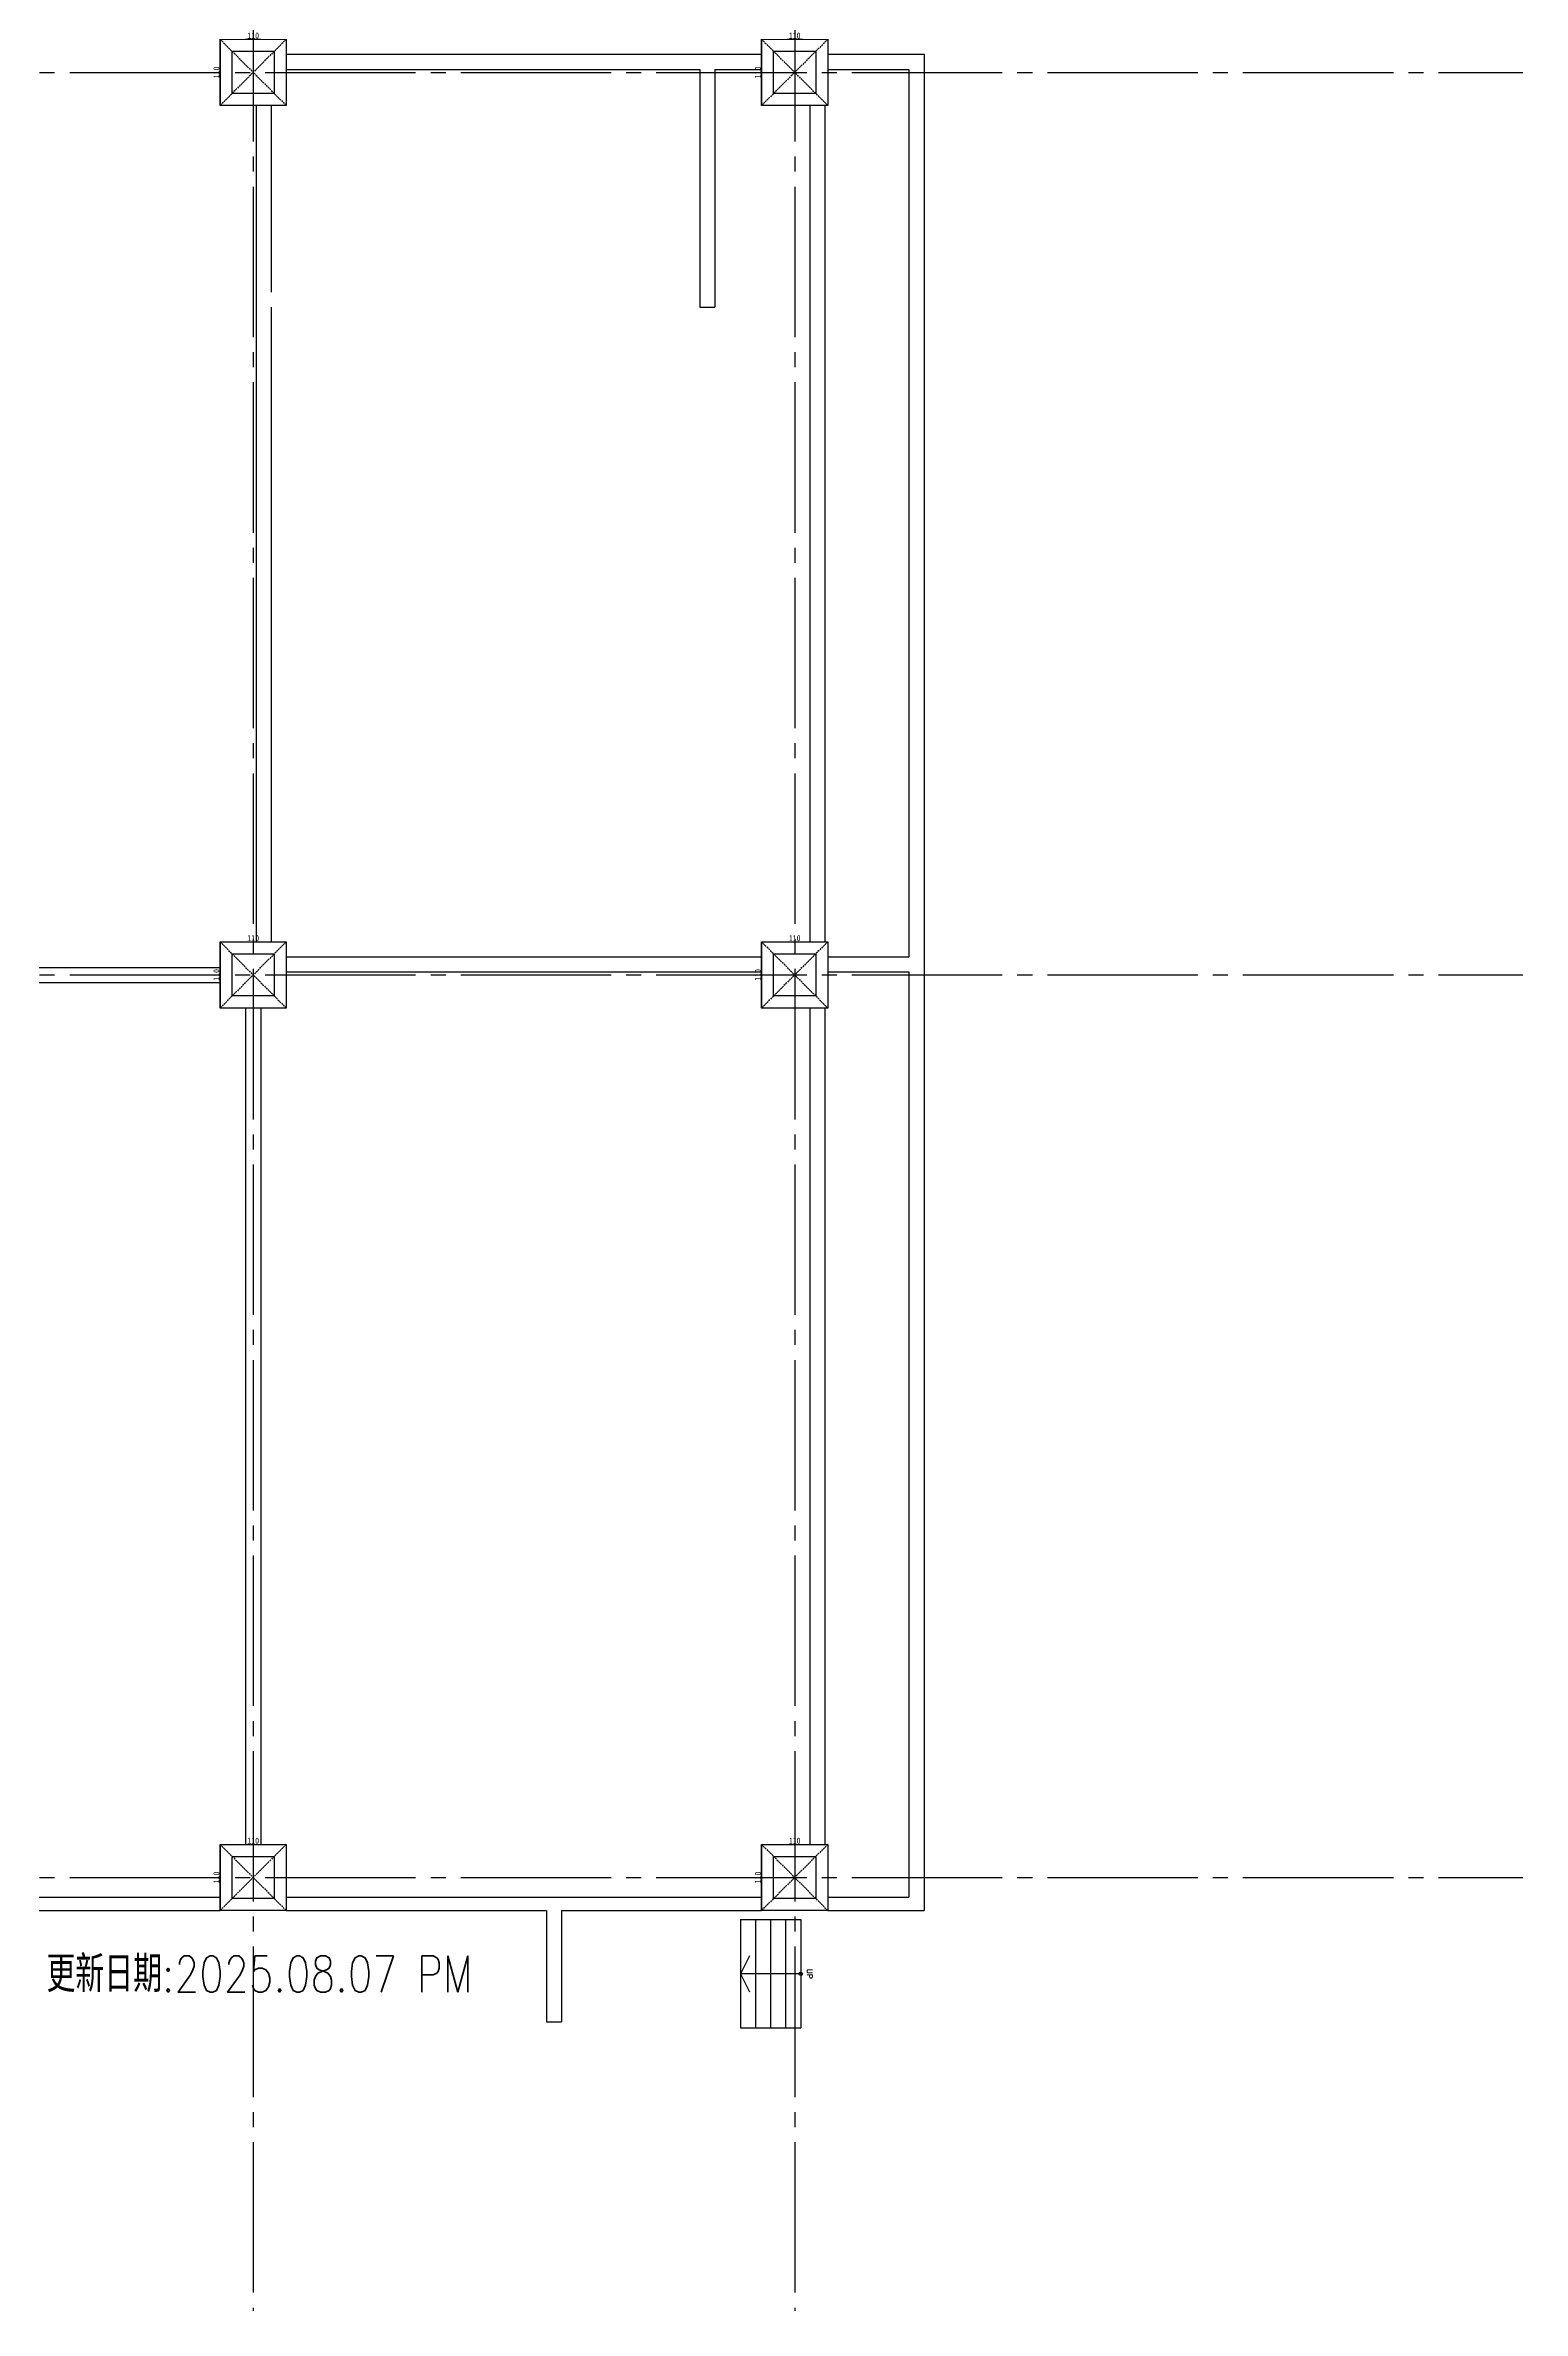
# Model space of a CAD drawing. Header units: millimetres. Extents: x -960 to 39633, y -720 to 12125.
# Drawn here: x 24914 to 27370, y -720 to 3045 of the extents above; entities that cross this region are included whole.
import ezdxf
from ezdxf.enums import TextEntityAlignment as Align

# ---------------------------------------------------------------- set-up
doc = ezdxf.new("R2010")
doc.units = ezdxf.units.MM
doc.header["$LTSCALE"] = 100
doc.linetypes.add('X-S-FAB-L05$0$COL-CEN-LIN', pattern=[3.25, 2.5, -0.25, 0.25, -0.25])
doc.linetypes.add('X-S-FAB-L05$0$HIDDEN', pattern=[0.4, 0.3, -0.1])
for name, color, linetype in [('0-xref', 7, 'Continuous'), ('X-S-FAB-L05$0$0-arr', 8, 'Continuous'), ('X-S-FAB-L05$0$12', 8, 'Continuous'), ('X-S-FAB-L05$0$BEAM', 8, 'Continuous'), ('X-S-FAB-L05$0$BLOCK', 8, 'Continuous'), ('X-S-FAB-L05$0$CCL', 8, 'X-S-FAB-L05$0$COL-CEN-LIN'), ('X-S-FAB-L05$0$COL', 8, 'Continuous'), ('X-S-FAB-L05$0$COL-S', 8, 'Continuous'), ('X-S-FAB-L05$0$ST', 8, 'Continuous'), ('X-S-FAB-L05$0$TXT', 8, 'Continuous'), ('X-S-FAB-L05$0$WALL-RC', 8, 'Continuous')]:
    doc.layers.add(name, color=color, linetype=linetype)
doc.styles.add('X-S-FAB-L05$0$CHINA', font='simplex.shx', dxfattribs={"width": 0.75, "bigfont": 'chineset.shx'})
doc.styles.add('X-S-FAB-L05$0$DIM', font='', dxfattribs={"width": 0.8})
doc.styles.get('X-S-FAB-L05$0$DIM').set_extended_font_data('MingLiU')
doc.dimstyles.new('X-S-FAB-L05$0$JJP_005_defpoint', dxfattribs={"dimtxt": 20, "dimasz": 0.5, "dimexe": 0.5, "dimexo": 0.5, "dimgap": 0.5, "dimtad": 1, "dimdsep": 46, "dimtxsty": 'X-S-FAB-L05$0$DIM', "dimblk": 'X-S-FAB-L05$0$_None', "dimcen": 10, "dimclrd": 256, "dimclre": 256, "dimclrt": 256, "dimadec": 0, "dimazin": 0, "dimtfac": 1, "dimtix": 1, "dimtmove": 2, "dimatfit": 3, "dimldrblk": 'X-S-FAB-L05$0$_None', "dimfxl": 0.5, "dimtolj": 1, "dimtzin": 0, "dimarcsym": 0})

# ---------------------------------------------------------------- blocks, each defined once
blk = doc.blocks.new('*D173')
at = {"layer": 'DefPoints', "lineweight": -2, "transparency": 16777216}
blk.add_line((0, 0), (110, 0), dxfattribs=at)
at = {"layer": 'DefPoints', "color": 0, "transparency": 16777216}
for p in [(0, 0), (110, 0), (110, 0)]:
    blk.add_point(p, dxfattribs=at)
at = {"layer": 'DefPoints', "transparency": 16777216, "insert": (55, 6.1), "char_height": 10, "attachment_point": 5, "style": 'X-S-FAB-L05$0$DIM'}
blk.add_mtext('\\A1;110', dxfattribs=at)
blk = doc.blocks.new('X-S-FAB-L05$0$_None')
blk = doc.blocks.new('*D174')
at = {"layer": 'DefPoints', "lineweight": -2, "transparency": 16777216}
blk.add_line((0, 0), (0, -110), dxfattribs=at)
at = {"layer": 'DefPoints', "color": 0, "transparency": 16777216}
for p in [(0, 0), (0, -110), (0, -110)]:
    blk.add_point(p, dxfattribs=at)
at = {"layer": 'DefPoints', "transparency": 16777216, "insert": (-6.1, -55), "char_height": 10, "attachment_point": 5, "rotation": 90, "style": 'X-S-FAB-L05$0$DIM'}
blk.add_mtext('\\A1;110', dxfattribs=at)
blk = doc.blocks.new('*U58')
at = {"layer": 'DefPoints', "linetype": 'X-S-FAB-L05$0$HIDDEN', "ltscale": 0.1}
for p, q in [((110, 0), (0, -110)), ((0, 0), (110, -110))]:
    blk.add_line(p, q, dxfattribs=at)
at = {"layer": 'X-S-FAB-L05$0$COL', "ltscale": 0.1}
blk.add_lwpolyline([(0, 0), (110, 0), (110, -110), (0, -110)], close=True, dxfattribs=at)
at = {"layer": 'DefPoints'}
dim = blk.add_linear_dim(base=(0, -110), p1=(0, 0), p2=(0, -110), angle=90, dimstyle='X-S-FAB-L05$0$JJP_005_defpoint', override={"dimtxt": 10}, dxfattribs=at)
dim.commit()
dim.dimension.update_dxf_attribs({"geometry": '*D174', "text_midpoint": (-6.067, -55)})
dim = blk.add_linear_dim(base=(110, 0), p1=(0, 0), p2=(110, 0), dimstyle='X-S-FAB-L05$0$JJP_005_defpoint', override={"dimtxt": 10}, dxfattribs=at)
dim.commit()
dim.dimension.update_dxf_attribs({"geometry": '*D173', "text_midpoint": (55, 6.067)})
blk = doc.blocks.new('X-S-FAB-L05$0$FAB2-L05')
at = {"layer": 'X-S-FAB-L05$0$CCL'}
for p, q in [((-900, 11005), (-900, 0)), ((0, 11005), (0, 0)), ((-26880, 3720), (1210, 3720)), ((-26880, 2220), (1210, 2220)), ((-26880, 720), (1210, 720))]:
    blk.add_line(p, q, dxfattribs=at)
at = {"layer": 'X-S-FAB-L05$0$COL-S'}
for points in [[(-935, 3755), (-865, 3755), (-865, 3685), (-935, 3685)], [(-35, 3755), (35, 3755), (35, 3685), (-35, 3685)], [(-935, 2255), (-865, 2255), (-865, 2185), (-935, 2185)], [(-35, 2255), (35, 2255), (35, 2185), (-35, 2185)], [(-935, 755), (-865, 755), (-865, 685), (-935, 685)], [(-35, 755), (35, 755), (35, 685), (-35, 685)]]:
    blk.add_lwpolyline(points, close=True, dxfattribs=at)
at = {"layer": 'X-S-FAB-L05$0$BEAM'}
for p in [(-955, 3775), (-55, 3775), (-955, 2275), (-55, 2275), (-955, 775), (-55, 775)]:
    blk.add_blockref('*U58', p, dxfattribs=at)
blk = doc.blocks.new('X-S-FAB-L05')
at = {"layer": 'X-S-FAB-L05$0$0-arr', "color": 4}
blk.add_lwpolyline([(26085, -130), (26070, -160), (26085, -190)], dxfattribs=at)
blk.add_circle((26170, -160), 3, dxfattribs=at)
at = {"layer": 'X-S-FAB-L05$0$12'}
blk.add_lwpolyline([(26170, -160), (26070, -160)], dxfattribs=at)
at = {"layer": 'X-S-FAB-L05$0$COL-S'}
for points in [[(25225, 3035), (25295, 3035), (25295, 2965), (25225, 2965)], [(26125, 3035), (26195, 3035), (26195, 2965), (26125, 2965)], [(25225, 1535), (25295, 1535), (25295, 1465), (25225, 1465)], [(26125, 1535), (26195, 1535), (26195, 1465), (26125, 1465)], [(25225, 35), (25295, 35), (25295, -35), (25225, -35)], [(26125, 35), (26195, 35), (26195, -35), (26125, -35)]]:
    blk.add_lwpolyline(points, close=True, dxfattribs=at)
at = {"layer": 'X-S-FAB-L05$0$ST'}
for p, q in [((26070, -70), (26170, -70)), ((26070, -70), (26070, -250)), ((26095, -70), (26095, -250)), ((26120, -70), (26120, -250)), ((26145, -70), (26145, -250)), ((26170, -70), (26170, -250)), ((26070, -250), (26170, -250))]:
    blk.add_line(p, q, dxfattribs=at)
at = {"layer": 'X-S-FAB-L05$0$WALL-RC'}
for p, q in [((25315, 3030), (26105, 3030)), ((26215, 3030), (26375, 3030)), ((26375, 3030), (26375, -55)), ((25315, 3005), (26002.5, 3005)), ((26002.5, 3005), (26002.5, 2610)), ((26027.5, 3005), (26027.5, 2610)), ((26027.5, 3005), (26105, 3005)), ((26215, 3005), (26350, 3005)), ((26350, 3005), (26350, 1530)), ((25265, 2945), (25265, 1555)), ((25290, 2945), (25290, 2635)), ((26185, 2945), (26185, 1555)), ((26210, 2945), (26210, 1555)), ((25290, 2610), (25290, 1555)), ((26002.5, 2610), (26027.5, 2610)), ((24415, 1512.5), (25205, 1512.5)), ((25315, 1530), (26105, 1530)), ((26215, 1530), (26350, 1530)), ((24415, 1487.5), (25205, 1487.5)), ((25315, 1505), (26105, 1505)), ((26215, 1505), (26350, 1505)), ((26350, 1505), (26350, -33)), ((25247.5, 1445), (25247.5, 55)), ((25272.5, 1445), (25272.5, 55)), ((26185, 1445), (26185, 55)), ((26210, 1445), (26210, 55)), ((24415, -33), (25205, -33)), ((25315, -33), (26105, -33)), ((26215, -33), (26350, -33)), ((24415, -55), (25205, -55)), ((25315, -55), (25747.5, -55)), ((25747.5, -55), (25747.5, -240)), ((25772.5, -55), (26105, -55)), ((25772.5, -55), (25772.5, -240)), ((26215, -55), (26375, -55)), ((25747.5, -240), (25772.5, -240))]:
    blk.add_line(p, q, dxfattribs=at)
at = {"layer": 'X-S-FAB-L05$0$BEAM'}
for p in [(25205, 3055), (26105, 3055), (25205, 1555), (26105, 1555), (25205, 55), (26105, 55)]:
    blk.add_blockref('*U58', p, dxfattribs=at)
at = {"layer": 'X-S-FAB-L05$0$BLOCK'}
blk.add_blockref('X-S-FAB-L05$0$FAB2-L05', (26160, -720), dxfattribs=at)
at = {"layer": 'DefPoints', "style": 'X-S-FAB-L05$0$CHINA', "width": 0.8}
blk.add_text('更新日期:2025.08.07 PM', height=60, dxfattribs=at).set_placement((25624.839, -160.486), align=Align.MIDDLE_RIGHT)
at = {"layer": 'X-S-FAB-L05$0$TXT', "style": 'X-S-FAB-L05$0$CHINA'}
blk.add_text('UP', height=9, rotation=270, dxfattribs=at).set_placement((26185, -160, 0), align=Align.MIDDLE_CENTER)

msp = doc.modelspace()

# ---------------------------------------------------------------- block references
at = {"layer": '0-xref'}
msp.add_blockref('X-S-FAB-L05', (0, 0), dxfattribs=at)

doc.saveas('drawing.dxf')
